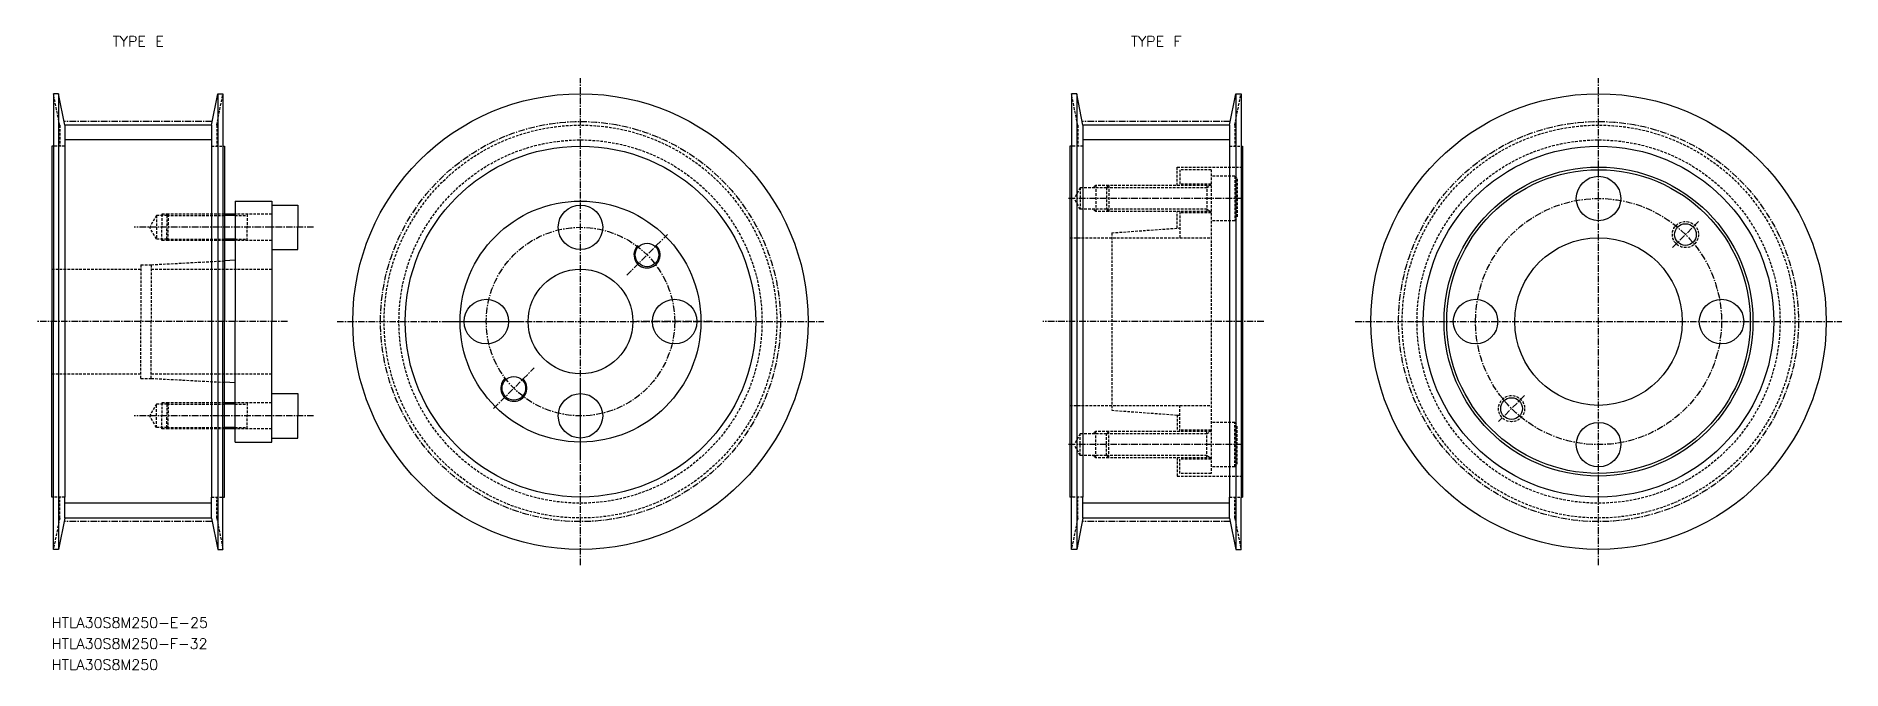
# Model space of a CAD drawing. Extents: x 5126 to 5471, y 12173 to 12294.
import ezdxf
from ezdxf.enums import TextEntityAlignment as Align

# ---------------------------------------------------------------- set-up
doc = ezdxf.new("R2010")
doc.units = 0
doc.linetypes.add('CENTER', pattern=[2, 1.25, -0.25, 0.25, -0.25])
doc.linetypes.add('DASHED', pattern=[0.75, 0.5, -0.25])
doc.layers.get('0').update_dxf_attribs({"linetype": 'CONTINUOUS'})
doc.layers.add('CENTER', color=1, linetype='CENTER')
doc.styles.add('MISUMI', font='txt.shx')

msp = doc.modelspace()

# ---------------------------------------------------------------- linework, layer by layer
at = {"color": 3, "linetype": 'DASHED'}
for p, q in [((5130.28, 12277.19), (5129.08, 12283.18)), ((5160.28, 12277.19), (5161.48, 12283.18)), ((5324.78, 12277.19), (5323.58, 12283.18)), ((5354.78, 12277.19), (5355.98, 12283.18)), ((5130.28, 12277.19), (5130.28, 12273.18)), ((5160.28, 12277.19), (5160.28, 12273.18)), ((5324.78, 12277.19), (5324.78, 12273.18)), ((5354.78, 12277.19), (5354.78, 12273.18)), ((5131.28, 12273.18), (5129.08, 12273.18)), ((5159.28, 12273.18), (5161.48, 12273.18)), ((5325.78, 12273.18), (5323.58, 12273.18)), ((5353.78, 12273.18), (5355.98, 12273.18)), ((5343.77, 12269.18), (5356.28, 12269.18)), ((5343.77, 12265.68), (5343.77, 12269.18)), ((5350.27, 12268.68), (5344.27, 12268.68)), ((5344.27, 12268.68), (5344.27, 12265.68)), ((5350.27, 12268.68), (5350.27, 12210.68)), ((5325.27, 12265.24), (5324.08, 12263.18)), ((5330.27, 12265.24), (5325.27, 12265.24)), ((5325.27, 12265.24), (5325.27, 12261.11)), ((5328.27, 12265.68), (5327.52, 12265.24)), ((5330.71, 12265.68), (5328.27, 12265.68)), ((5328.27, 12265.68), (5328.27, 12260.68)), ((5330.71, 12265.68), (5330.27, 12265.24)), ((5349.47, 12265.24), (5330.27, 12265.24)), ((5330.27, 12265.24), (5330.27, 12261.11)), ((5350.27, 12265.68), (5330.71, 12265.68)), ((5330.71, 12265.68), (5330.71, 12260.68)), ((5350.27, 12265.93), (5344.27, 12265.93)), ((5349.47, 12265.68), (5349.47, 12260.68)), ((5349.47, 12265.24), (5350.22, 12265.68)), ((5354.77, 12267.43), (5350.27, 12267.43)), ((5354.77, 12267.43), (5354.77, 12258.93)), ((5354.77, 12267.43), (5355.27, 12266.93)), ((5355.27, 12266.93), (5355.27, 12259.43)), ((5325.27, 12261.11), (5324.08, 12263.18)), ((5148.78, 12259.93), (5147.48, 12257.68)), ((5148.78, 12259.93), (5148.78, 12255.43)), ((5150.78, 12259.93), (5148.78, 12259.93)), ((5151.03, 12260.18), (5149.78, 12260.18)), ((5149.78, 12260.18), (5149.78, 12257.68)), ((5151.03, 12260.18), (5150.78, 12259.93)), ((5150.78, 12259.93), (5161.78, 12259.93)), ((5150.78, 12259.93), (5150.78, 12257.68)), ((5161.78, 12260.18), (5151.03, 12260.18)), ((5151.03, 12260.18), (5151.03, 12257.68)), ((5170.78, 12260.18), (5163.78, 12260.18)), ((5163.78, 12259.93), (5166.11, 12259.93)), ((5166.11, 12260.18), (5166.11, 12257.68)), ((5330.27, 12261.11), (5325.27, 12261.11)), ((5328.27, 12260.68), (5327.52, 12261.11)), ((5330.71, 12260.68), (5328.27, 12260.68)), ((5349.47, 12261.11), (5330.27, 12261.11)), ((5330.71, 12260.68), (5330.27, 12261.11)), ((5350.27, 12260.68), (5330.71, 12260.68)), ((5343.77, 12257.52), (5343.77, 12260.68)), ((5344.27, 12260.68), (5344.27, 12255.68)), ((5350.27, 12260.43), (5344.27, 12260.43)), ((5349.47, 12261.11), (5350.22, 12260.68)), ((5354.77, 12258.93), (5350.27, 12258.93)), ((5354.77, 12258.93), (5355.27, 12259.43)), ((5148.78, 12255.43), (5147.48, 12257.68)), ((5150.78, 12255.43), (5148.78, 12255.43)), ((5149.78, 12255.18), (5149.78, 12257.68)), ((5151.03, 12255.18), (5149.78, 12255.18)), ((5150.78, 12255.43), (5150.78, 12257.68)), ((5150.78, 12255.43), (5161.78, 12255.43)), ((5151.03, 12255.18), (5150.78, 12255.43)), ((5151.03, 12255.18), (5151.03, 12257.68)), ((5161.78, 12255.18), (5151.03, 12255.18)), ((5163.78, 12255.43), (5166.11, 12255.43)), ((5170.78, 12255.18), (5163.78, 12255.18)), ((5166.11, 12255.18), (5166.11, 12257.68)), ((5323.28, 12255.68), (5350.27, 12255.68)), ((5331.27, 12256.62), (5344.27, 12257.55)), ((5331.27, 12256.62), (5331.27, 12222.74)), ((5147.78, 12250.53), (5161.78, 12251.27)), ((5128.78, 12249.68), (5145.78, 12249.68)), ((5145.78, 12250.53), (5145.78, 12239.68)), ((5145.78, 12250.53), (5147.78, 12250.53)), ((5147.78, 12250.53), (5147.78, 12239.68)), ((5147.78, 12249.68), (5170.78, 12249.68)), ((5145.78, 12228.83), (5145.78, 12239.68)), ((5147.78, 12228.83), (5147.78, 12239.68)), ((5128.78, 12229.68), (5145.78, 12229.68)), ((5145.78, 12228.83), (5147.78, 12228.83)), ((5147.78, 12229.68), (5170.78, 12229.68)), ((5147.78, 12228.83), (5161.78, 12228.08)), ((5148.78, 12223.93), (5147.48, 12221.68)), ((5148.78, 12219.43), (5148.78, 12223.93)), ((5150.78, 12223.93), (5148.78, 12223.93)), ((5149.78, 12224.18), (5149.78, 12221.68)), ((5151.03, 12224.18), (5149.78, 12224.18)), ((5151.03, 12224.18), (5150.78, 12223.93)), ((5150.78, 12223.93), (5161.78, 12223.93)), ((5150.78, 12223.93), (5150.78, 12221.68)), ((5161.78, 12224.18), (5151.03, 12224.18)), ((5151.03, 12224.18), (5151.03, 12221.68)), ((5170.78, 12224.18), (5163.78, 12224.18)), ((5163.78, 12223.93), (5166.11, 12223.93)), ((5166.11, 12224.18), (5166.11, 12221.68)), ((5323.28, 12223.68), (5350.27, 12223.68)), ((5344.27, 12218.68), (5344.27, 12223.68)), ((5148.78, 12219.43), (5147.48, 12221.68)), ((5149.78, 12219.18), (5149.78, 12221.68)), ((5150.78, 12219.43), (5150.78, 12221.68)), ((5151.03, 12219.18), (5151.03, 12221.68)), ((5166.11, 12219.18), (5166.11, 12221.68)), ((5331.27, 12222.74), (5344.27, 12221.8)), ((5343.77, 12221.84), (5343.77, 12218.68)), ((5354.77, 12220.43), (5350.27, 12220.43)), ((5354.77, 12211.93), (5354.77, 12220.43)), ((5354.77, 12220.43), (5355.27, 12219.93)), ((5355.27, 12212.43), (5355.27, 12219.93)), ((5150.78, 12219.43), (5148.78, 12219.43)), ((5151.03, 12219.18), (5149.78, 12219.18)), ((5150.78, 12219.43), (5161.78, 12219.43)), ((5151.03, 12219.18), (5150.78, 12219.43)), ((5161.78, 12219.18), (5151.03, 12219.18)), ((5163.78, 12219.43), (5166.11, 12219.43)), ((5170.78, 12219.18), (5163.78, 12219.18)), ((5325.27, 12218.24), (5324.08, 12216.18)), ((5325.27, 12214.11), (5325.27, 12218.24)), ((5330.27, 12218.24), (5325.27, 12218.24)), ((5328.27, 12218.68), (5327.52, 12218.24)), ((5330.71, 12218.68), (5328.27, 12218.68)), ((5328.27, 12213.68), (5328.27, 12218.68)), ((5330.71, 12218.68), (5330.27, 12218.24)), ((5349.47, 12218.24), (5330.27, 12218.24)), ((5330.27, 12214.11), (5330.27, 12218.24)), ((5350.27, 12218.68), (5330.71, 12218.68)), ((5330.71, 12213.68), (5330.71, 12218.68)), ((5350.27, 12218.93), (5344.27, 12218.93)), ((5349.47, 12213.68), (5349.47, 12218.68)), ((5349.47, 12218.24), (5350.22, 12218.68)), ((5325.27, 12214.11), (5324.08, 12216.18)), ((5330.27, 12214.11), (5325.27, 12214.11)), ((5328.27, 12213.68), (5327.52, 12214.11)), ((5330.71, 12213.68), (5328.27, 12213.68)), ((5349.47, 12214.11), (5330.27, 12214.11)), ((5330.71, 12213.68), (5330.27, 12214.11)), ((5350.27, 12213.68), (5330.71, 12213.68)), ((5343.77, 12213.68), (5343.77, 12210.18)), ((5344.27, 12210.68), (5344.27, 12213.68)), ((5350.27, 12213.43), (5344.27, 12213.43)), ((5349.47, 12214.11), (5350.22, 12213.68)), ((5343.77, 12210.18), (5356.28, 12210.18)), ((5350.27, 12210.68), (5344.27, 12210.68)), ((5354.77, 12211.93), (5350.27, 12211.93)), ((5354.77, 12211.93), (5355.27, 12212.43)), ((5131.28, 12206.18), (5129.08, 12206.18)), ((5130.28, 12202.17), (5130.28, 12206.18)), ((5159.28, 12206.18), (5161.48, 12206.18)), ((5160.28, 12202.17), (5160.28, 12206.18)), ((5325.78, 12206.18), (5323.58, 12206.18)), ((5324.78, 12202.17), (5324.78, 12206.18)), ((5353.78, 12206.18), (5355.98, 12206.18)), ((5354.78, 12202.17), (5354.78, 12206.18)), ((5130.28, 12202.17), (5129.08, 12196.18)), ((5160.28, 12202.17), (5161.48, 12196.18)), ((5324.78, 12202.17), (5323.58, 12196.18)), ((5354.78, 12202.17), (5355.98, 12196.18))]:
    msp.add_line(p, q, dxfattribs=at)
at = {"color": 7, "linetype": 'CONTINUOUS'}
for p, q in [((5129.08, 12283.18), (5129.08, 12273.18)), ((5130.08, 12283.18), (5129.08, 12283.18)), ((5130.08, 12283.18), (5130.08, 12196.18)), ((5131.28, 12277.19), (5130.08, 12283.18)), ((5159.28, 12277.19), (5160.48, 12283.18)), ((5160.48, 12283.18), (5160.48, 12196.18)), ((5160.48, 12283.18), (5161.48, 12283.18)), ((5161.48, 12283.18), (5161.48, 12273.18)), ((5323.58, 12283.18), (5323.58, 12273.18)), ((5324.58, 12283.18), (5323.58, 12283.18)), ((5324.58, 12283.18), (5324.58, 12196.18)), ((5325.78, 12277.19), (5324.58, 12283.18)), ((5353.78, 12277.19), (5354.98, 12283.18)), ((5354.98, 12283.18), (5354.98, 12196.18)), ((5354.98, 12283.18), (5355.98, 12283.18)), ((5355.98, 12283.18), (5355.98, 12273.18)), ((5159.28, 12277.19), (5131.28, 12277.19)), ((5131.28, 12277.19), (5131.28, 12273.18)), ((5159.28, 12277.19), (5159.28, 12273.18)), ((5353.78, 12277.19), (5325.78, 12277.19)), ((5325.78, 12277.19), (5325.78, 12273.18)), ((5353.78, 12277.19), (5353.78, 12273.18)), ((5128.78, 12273.18), (5128.78, 12239.68)), ((5129.08, 12273.18), (5128.78, 12273.18)), ((5129.08, 12273.18), (5129.08, 12239.68)), ((5131.28, 12273.18), (5131.28, 12206.18)), ((5159.28, 12273.18), (5159.28, 12206.18)), ((5161.48, 12273.18), (5161.48, 12239.68)), ((5161.48, 12273.18), (5161.78, 12273.18)), ((5161.78, 12273.18), (5161.78, 12260.18)), ((5323.28, 12273.18), (5323.28, 12206.18)), ((5323.58, 12273.18), (5323.28, 12273.18)), ((5323.58, 12273.18), (5323.58, 12206.18)), ((5325.78, 12273.18), (5325.78, 12206.18)), ((5353.78, 12273.18), (5353.78, 12206.18)), ((5355.98, 12273.18), (5355.98, 12206.18)), ((5355.98, 12273.18), (5356.28, 12273.18)), ((5356.28, 12273.18), (5356.28, 12206.18)), ((5163.78, 12262.68), (5170.78, 12262.68)), ((5163.78, 12262.68), (5163.78, 12260.18)), ((5170.78, 12262.68), (5170.78, 12261.93)), ((5170.78, 12261.93), (5175.78, 12261.93)), ((5170.78, 12261.93), (5170.78, 12253.43)), ((5175.78, 12261.93), (5175.78, 12257.68)), ((5161.78, 12260.18), (5161.78, 12255.18)), ((5163.78, 12260.18), (5161.78, 12260.18)), ((5163.78, 12260.18), (5163.78, 12255.18)), ((5163.78, 12255.18), (5161.78, 12255.18)), ((5161.78, 12255.18), (5161.78, 12251.27)), ((5163.78, 12255.18), (5163.78, 12251.38)), ((5175.78, 12253.43), (5175.78, 12257.68)), ((5163.78, 12251.38), (5161.78, 12251.27)), ((5161.78, 12251.27), (5161.78, 12239.68)), ((5163.78, 12251.38), (5163.78, 12239.68)), ((5170.78, 12253.43), (5170.78, 12239.68)), ((5170.78, 12253.43), (5175.78, 12253.43)), ((5128.78, 12206.18), (5128.78, 12239.68)), ((5129.08, 12206.18), (5129.08, 12239.68)), ((5161.48, 12206.18), (5161.48, 12239.68)), ((5161.78, 12228.08), (5161.78, 12239.68)), ((5163.78, 12227.98), (5163.78, 12239.68)), ((5170.78, 12225.93), (5170.78, 12239.68)), ((5161.78, 12224.18), (5161.78, 12228.08)), ((5163.78, 12227.98), (5161.78, 12228.08)), ((5163.78, 12224.18), (5163.78, 12227.98)), ((5161.78, 12219.18), (5161.78, 12224.18)), ((5163.78, 12224.18), (5161.78, 12224.18)), ((5163.78, 12219.18), (5163.78, 12224.18)), ((5170.78, 12217.43), (5170.78, 12225.93)), ((5170.78, 12225.93), (5175.78, 12225.93)), ((5175.78, 12225.93), (5175.78, 12221.68)), ((5175.78, 12217.43), (5175.78, 12221.68)), ((5161.78, 12206.18), (5161.78, 12219.18)), ((5163.78, 12219.18), (5161.78, 12219.18)), ((5163.78, 12216.68), (5163.78, 12219.18)), ((5163.78, 12216.68), (5170.78, 12216.68)), ((5170.78, 12217.43), (5175.78, 12217.43)), ((5170.78, 12216.68), (5170.78, 12217.43)), ((5129.08, 12206.18), (5128.78, 12206.18)), ((5129.08, 12196.18), (5129.08, 12206.18)), ((5131.28, 12202.17), (5131.28, 12206.18)), ((5159.28, 12202.17), (5159.28, 12206.18)), ((5161.48, 12196.18), (5161.48, 12206.18)), ((5161.48, 12206.18), (5161.78, 12206.18)), ((5323.58, 12206.18), (5323.28, 12206.18)), ((5323.58, 12196.18), (5323.58, 12206.18)), ((5325.78, 12202.17), (5325.78, 12206.18)), ((5353.78, 12202.17), (5353.78, 12206.18)), ((5355.98, 12196.18), (5355.98, 12206.18)), ((5355.98, 12206.18), (5356.28, 12206.18)), ((5131.28, 12202.17), (5130.08, 12196.18)), ((5159.28, 12202.17), (5131.28, 12202.17)), ((5159.28, 12202.17), (5160.48, 12196.18)), ((5325.78, 12202.17), (5324.58, 12196.18)), ((5353.78, 12202.17), (5325.78, 12202.17)), ((5353.78, 12202.17), (5354.98, 12196.18)), ((5130.08, 12196.18), (5129.08, 12196.18)), ((5160.48, 12196.18), (5161.48, 12196.18)), ((5324.58, 12196.18), (5323.58, 12196.18)), ((5354.98, 12196.18), (5355.98, 12196.18))]:
    msp.add_line(p, q, dxfattribs=at)
at = {"color": 3, "linetype": 'CONTINUOUS'}
for p, q in [((5159.28, 12274.36), (5131.28, 12274.36)), ((5353.78, 12274.36), (5325.78, 12274.36)), ((5159.28, 12205), (5131.28, 12205)), ((5353.78, 12205), (5325.78, 12205))]:
    msp.add_line(p, q, dxfattribs=at)
at = {"color": 3}
for p, q in [((5163.78, 12259.93), (5161.78, 12259.93)), ((5163.78, 12255.43), (5161.78, 12255.43)), ((5163.78, 12223.93), (5161.78, 12223.93)), ((5163.78, 12219.43), (5161.78, 12219.43))]:
    msp.add_line(p, q, dxfattribs=at)
at = {"color": 7}
for centre in [(5229.78, 12239.68), (5424.28, 12239.68)]:
    msp.add_circle(centre, 43.5, dxfattribs=at)
at = {"color": 3, "linetype": 'DASHED'}
for centre, radius in [((5229.78, 12239.68), 37.51), ((5424.28, 12239.68), 37.51), ((5229.78, 12239.68), 34.68), ((5424.28, 12239.68), 34.68), ((5440.89, 12256.29), 2.5), ((5407.66, 12223.06), 2.5)]:
    msp.add_circle(centre, radius, dxfattribs=at)
at = {"color": 7, "linetype": 'CONTINUOUS'}
for centre, radius in [((5229.78, 12239.68), 33.5), ((5424.28, 12239.68), 33.5), ((5424.28, 12239.68), 29.5), ((5424.28, 12239.68), 29), ((5424.28, 12263.18), 4.25), ((5229.78, 12239.68), 23), ((5229.78, 12239.68), 23), ((5229.78, 12257.68), 4.25), ((5440.89, 12256.29), 2.07), ((5242.5, 12252.41), 2.25), ((5424.28, 12239.68), 16), ((5229.78, 12239.68), 10), ((5211.78, 12239.68), 4.25), ((5247.78, 12239.68), 4.25), ((5400.78, 12239.68), 4.25), ((5447.78, 12239.68), 4.25), ((5217.05, 12226.95), 2.25), ((5229.78, 12221.68), 4.25), ((5407.66, 12223.06), 2.07), ((5424.28, 12216.18), 4.25)]:
    msp.add_circle(centre, radius, dxfattribs=at)
at = {"color": 3, "linetype": 'CONTINUOUS'}
for centre in [(5242.5, 12252.41), (5217.05, 12226.95)]:
    msp.add_arc(centre, 2.5, 135, 47, dxfattribs=at)
at = {"layer": 'CENTER', "color": 1, "linetype": 'CENTER'}
for p, q in [((5229.78, 12193.18), (5229.78, 12286.18)), ((5424.28, 12193.18), (5424.28, 12286.18)), ((5159.41, 12277.87), (5131.14, 12277.87)), ((5353.91, 12277.87), (5325.64, 12277.87)), ((5356.27, 12263.18), (5322.93, 12263.18)), ((5438.42, 12253.82), (5443.37, 12258.77)), ((5178.78, 12257.68), (5144.48, 12257.68)), ((5238.61, 12248.52), (5246.39, 12256.29)), ((5173.78, 12239.68), (5125.78, 12239.68)), ((5183.28, 12239.68), (5276.28, 12239.68)), ((5204.53, 12239.68), (5219.03, 12239.68)), ((5255.03, 12239.68), (5240.53, 12239.68)), ((5360.32, 12239.68), (5318.1, 12239.68)), ((5377.78, 12239.68), (5470.78, 12239.68)), ((5213.16, 12223.06), (5220.94, 12230.84)), ((5229.78, 12214.43), (5229.78, 12228.93)), ((5410.13, 12225.54), (5405.18, 12220.59)), ((5178.78, 12221.68), (5144.48, 12221.68)), ((5356.27, 12216.18), (5322.93, 12216.18)), ((5159.41, 12201.48), (5131.14, 12201.48)), ((5353.91, 12201.48), (5325.64, 12201.48))]:
    msp.add_line(p, q, dxfattribs=at)
for centre, radius in [((5229.78, 12239.68), 38.2), ((5424.28, 12239.68), 38.2), ((5424.28, 12239.68), 23.5), ((5229.78, 12239.68), 18)]:
    msp.add_circle(centre, radius, dxfattribs=at)

# ---------------------------------------------------------------- texts
at = {"color": 7, "linetype": 'CONTINUOUS', "style": 'MISUMI'}
for s, p in [('TYPE E', (5145.28, 12293.18)), ('TYPE F', (5339.78, 12293.18))]:
    msp.add_text(s, height=2, dxfattribs=at).set_placement(p, align=Align.MIDDLE_CENTER)
for s, p in [('HTLA30S8M250-E-25', (5128.78, 12181.18)), ('HTLA30S8M250-F-32', (5128.78, 12177.18)), ('HTLA30S8M250', (5128.78, 12173.18))]:
    msp.add_text(s, height=2, dxfattribs=at).set_placement(p)

doc.saveas('drawing.dxf')
